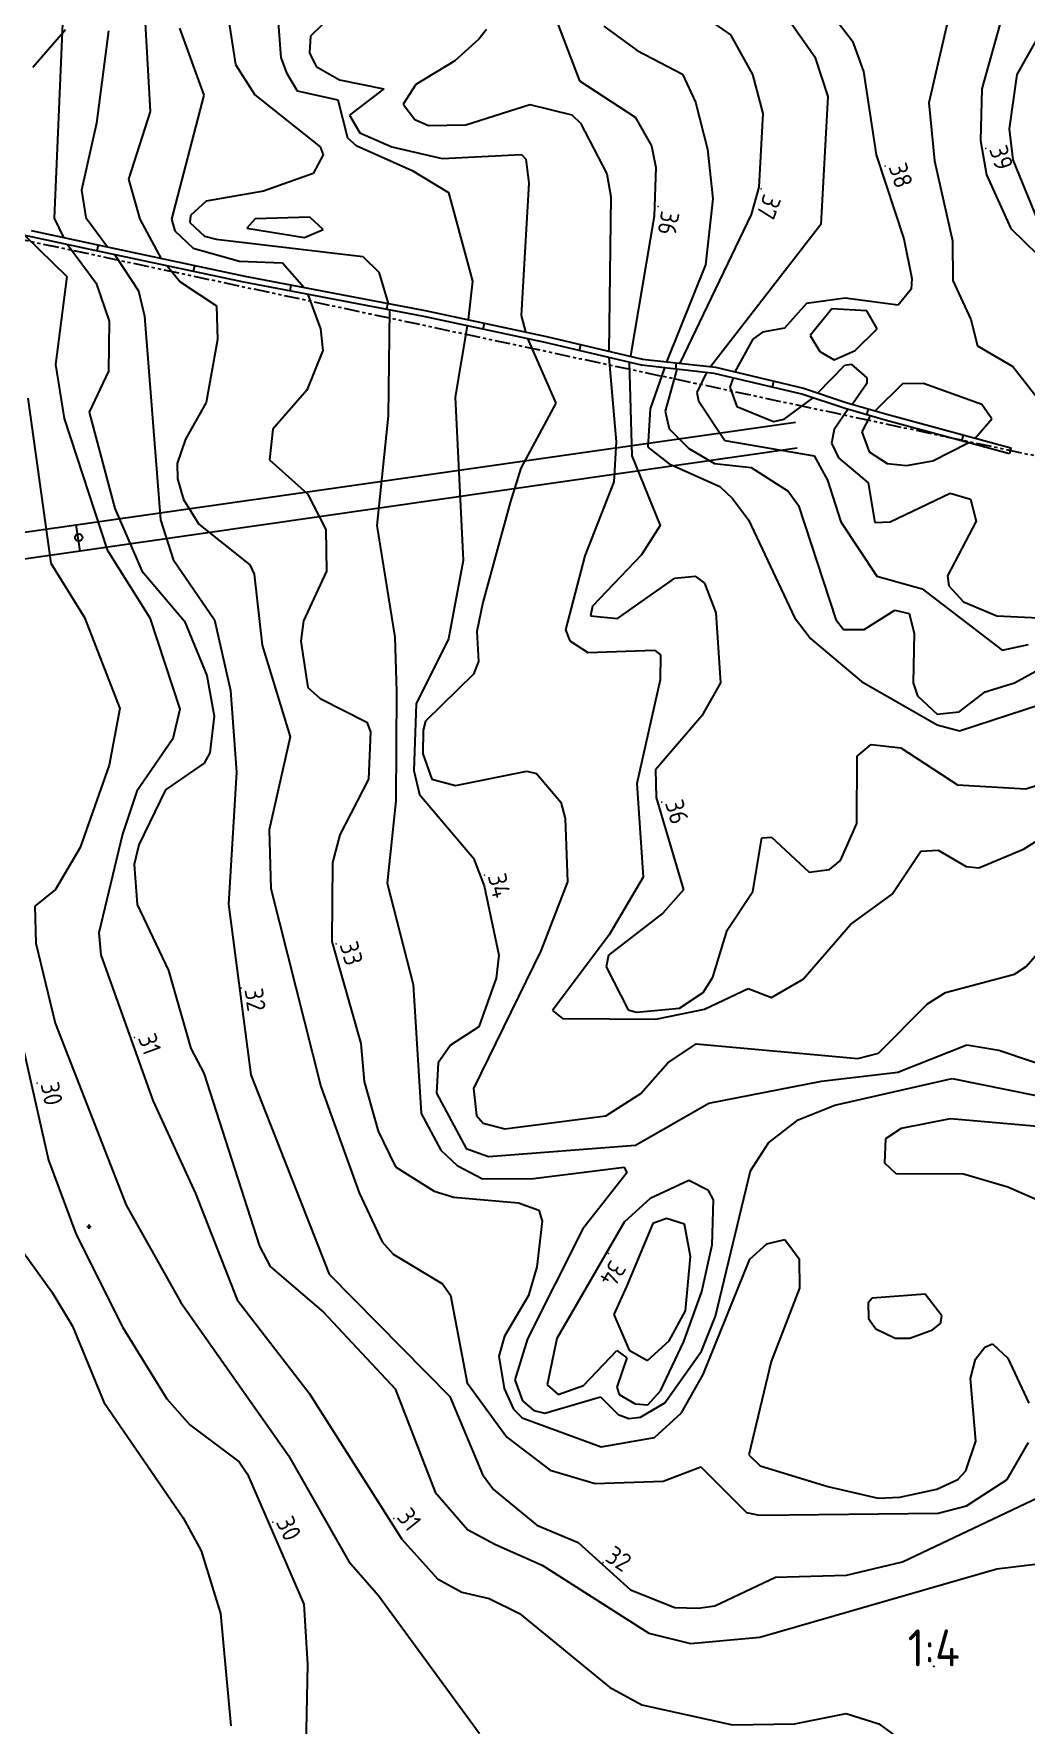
# Model space of a CAD drawing. Header units: metres. Extents: x 139929 to 143267, y 6401995 to 6404511.
# Drawn here: x 140146 to 140226.6, y 6402172.7 to 6402310 of the extents above; entities that cross this region are included whole.
import ezdxf
from ezdxf.enums import TextEntityAlignment as Align

# ---------------------------------------------------------------- set-up
doc = ezdxf.new("R2010")
doc.units = ezdxf.units.M
doc.linetypes.add('PHANTOM', pattern=[2.5, 1.25, -0.25, 0.25, -0.25, 0.25, -0.25])
for name, color, linetype in [('M-BEF-BÄCK', 7, 'Continuous'), ('M-BEF-EL-LUFT', 4, 'ELLEDNING'), ('M-BEF-MUR', 4, 'Continuous'), ('M-BEF-NIVÅKURVA-PRIMÄR-0.5M', 12, 'Continuous'), ('M-BEF-NIVÅKURVA-PRIMÄR-1.0M', 12, 'Continuous'), ('M-BEF-STOLPAR', 4, 'Continuous'), ('M-FASTIGHETSBETECKNING', 3, 'Continuous'), ('M-GR-FASTIGHETSGRÄNS', 3, 'PHANTOM'), ('M-KRYSS-1000', 1, 'Continuous')]:
    doc.layers.add(name, color=color, linetype=linetype)
doc.layers.add('PRI_LED_FUND_ELNÄT', color=255, linetype='Continuous', lineweight=25)
doc.layers.add('PRI_LED_LUFTLED_ELNÄT', color=249, linetype='Continuous', lineweight=18)
doc.styles.add('ISO', font='iso.shx', dxfattribs={"height": 2.5})
doc.linetypes.add('Bäck', pattern='A,5,[107,sma.shx,S=1,R=0,X=0,Y=0],5', length=10)
doc.linetypes.add('ELLEDNING', pattern='A,3,-0.5,["E",Standard,S=0.5,R=0,X=0,Y=-0.25],-0.5', length=4)

# ---------------------------------------------------------------- blocks, each defined once
blk = doc.blocks.new('osynlig cirkel')
blk.add_circle((0, 0), 0.005)
blk = doc.blocks.new('OSYNLIG')
blk.add_blockref('osynlig cirkel', (0, 0))
blk = doc.blocks.new('PRI_L_STAM')
blk.add_circle((0, 0), 0.3)
blk = doc.blocks.new('PLUS')
for p, q in [((-0.18, 0), (0, 0)), ((0, 0), (0, 0.18)), ((0, -0.18), (0, 0)), ((0, 0), (0.18, 0))]:
    blk.add_line(p, q)
blk = doc.blocks.new('PRI_NIVÅ_HÖJDPKT')
at = {"color": 0, "linetype": 'Continuous', "lineweight": -3}
blk.add_circle((183, 184), 0.0005, dxfattribs=at)

msp = doc.modelspace()

# ---------------------------------------------------------------- linework, layer by layer
at = {"layer": 'M-BEF-BÄCK', "lineweight": -3}
msp.add_line((140148.558, 6402310.334), (140145.925, 6402307.275), dxfattribs=at)
at = {"layer": 'M-BEF-BÄCK', "linetype": 'Bäck', "lineweight": -3}
msp.add_line((140148.558, 6402310.334, 31.506), (140145.925, 6402307.275, 31.009), dxfattribs=at)
at = {"layer": 'M-BEF-EL-LUFT', "lineweight": -3}
for p, q in [((140149.444, 6402270.159), (140207.879, 6402278.479)), ((140208.007, 6402276.368), (140149.757, 6402268.007)), ((140104.027, 6402263.767), (140149.444, 6402270.159)), ((140149.757, 6402268.007), (140104.109, 6402261.503))]:
    msp.add_line(p, q, dxfattribs=at)
at = {"layer": 'M-BEF-MUR', "lineweight": -3}
for p, q in [((140150.958, 6402292.426), (140143.769, 6402293.972)), ((140145.776, 6402294.052), (140151.063, 6402292.915)), ((140163.052, 6402289.846), (140150.958, 6402292.426)), ((140151.063, 6402292.915), (140163.151, 6402290.336)), ((140151.149, 6402292.385), (140151.253, 6402292.874)), ((140158.972, 6402290.717), (140159.077, 6402291.206)), ((140166.35, 6402289.22), (140163.052, 6402289.846)), ((140163.151, 6402290.336), (140177.795, 6402287.556)), ((140166.813, 6402289.133), (140166.906, 6402289.624)), ((140177.696, 6402287.066), (140166.35, 6402289.22)), ((140174.673, 6402287.64), (140174.766, 6402288.131)), ((140187.555, 6402284.965), (140177.696, 6402287.066)), ((140177.795, 6402287.556), (140187.665, 6402285.453)), ((140182.511, 6402286.04), (140182.615, 6402286.529)), ((140187.665, 6402285.453), (140195.463, 6402283.612)), ((140195.377, 6402283.119), (140187.555, 6402284.965)), ((140190.322, 6402284.312), (140190.437, 6402284.799)), ((140201.287, 6402282.447), (140195.377, 6402283.119)), ((140195.463, 6402283.612), (140201.373, 6402282.94)), ((140198.165, 6402282.802), (140198.221, 6402283.299)), ((140201.373, 6402282.94), (140208.524, 6402281.254)), ((140208.388, 6402280.772), (140201.287, 6402282.447)), ((140206.015, 6402281.331), (140206.13, 6402281.818)), ((140211.929, 6402279.586), (140208.388, 6402280.772)), ((140208.524, 6402281.254), (140212.077, 6402280.063)), ((140212.077, 6402280.063), (140215.309, 6402279.125)), ((140215.174, 6402278.643), (140211.929, 6402279.586)), ((140213.683, 6402279.076), (140213.823, 6402279.556)), ((140225.258, 6402275.907), (140215.174, 6402278.643)), ((140215.309, 6402279.125), (140225.389, 6402276.389)), ((140221.397, 6402276.954), (140221.528, 6402277.437)), ((140225.389, 6402276.389), (140225.258, 6402275.907))]:
    msp.add_line(p, q, dxfattribs=at)
at = {"layer": 'M-BEF-MUR'}
for p, q in [((140150.958, 6402292.426), (140143.769, 6402293.972)), ((140145.776, 6402294.052), (140151.063, 6402292.915)), ((140163.052, 6402289.846), (140150.958, 6402292.426)), ((140151.063, 6402292.915), (140163.151, 6402290.336)), ((140151.149, 6402292.385), (140151.253, 6402292.874)), ((140158.972, 6402290.717), (140159.077, 6402291.206)), ((140166.35, 6402289.22), (140163.052, 6402289.846)), ((140163.151, 6402290.336), (140177.795, 6402287.556)), ((140166.813, 6402289.133), (140166.906, 6402289.624)), ((140177.696, 6402287.066), (140166.35, 6402289.22)), ((140174.673, 6402287.64), (140174.766, 6402288.131)), ((140187.555, 6402284.965), (140177.696, 6402287.066)), ((140177.795, 6402287.556), (140187.665, 6402285.453)), ((140182.511, 6402286.04), (140182.615, 6402286.529)), ((140187.665, 6402285.453), (140195.463, 6402283.612)), ((140195.377, 6402283.119), (140187.555, 6402284.965)), ((140190.322, 6402284.312), (140190.437, 6402284.799)), ((140201.287, 6402282.447), (140195.377, 6402283.119)), ((140195.463, 6402283.612), (140201.373, 6402282.94)), ((140198.165, 6402282.802), (140198.221, 6402283.299)), ((140201.373, 6402282.94), (140208.524, 6402281.254)), ((140208.388, 6402280.772), (140201.287, 6402282.447)), ((140206.015, 6402281.331), (140206.13, 6402281.818)), ((140211.929, 6402279.586), (140208.388, 6402280.772)), ((140208.524, 6402281.254), (140212.077, 6402280.063)), ((140212.077, 6402280.063), (140215.309, 6402279.125)), ((140215.174, 6402278.643), (140211.929, 6402279.586)), ((140213.683, 6402279.076), (140213.823, 6402279.556)), ((140225.258, 6402275.907), (140215.174, 6402278.643)), ((140215.309, 6402279.125), (140225.389, 6402276.389)), ((140221.397, 6402276.954), (140221.528, 6402277.437)), ((140225.389, 6402276.389), (140225.258, 6402275.907))]:
    msp.add_line(p, q, dxfattribs=at)
at = {"layer": 'M-BEF-NIVÅKURVA-PRIMÄR-0.5M', "linetype": 'Continuous', "lineweight": -3}
for p, q in [((140201.759, 6402319.07, 37.5), (140209.458, 6402308.142, 37.5)), ((140154.938, 6402312.849, 32.5), (140155.445, 6402303.705, 32.5)), ((140170.361, 6402311.66, 34.5), (140168.487, 6402309.825, 34.5)), ((140220.524, 6402312.265, 38.5), (140218.703, 6402304.408, 38.5)), ((140228.989, 6402312.234, 39.5), (140225.869, 6402306.716, 39.5)), ((140148.333, 6402310.856, 31.5), (140147.66, 6402295.043, 31.5)), ((140161.782, 6402311.36, 33.5), (140162.377, 6402307.514, 33.5)), ((140182.776, 6402310.367, 35.5), (140182.15, 6402309.57, 35.5)), ((140192.299, 6402310.637, 36.5), (140195.007, 6402308.675, 36.5)), ((140168.487, 6402309.825, 34.5), (140168.392, 6402308.464, 34.5)), ((140182.15, 6402309.57, 35.5), (140180.202, 6402307.83, 35.5)), ((140162.377, 6402307.514, 33.5), (140163.96, 6402305.07, 33.5)), ((140168.392, 6402308.464, 34.5), (140168.946, 6402307.374, 34.5)), ((140180.202, 6402307.83, 35.5), (140177.024, 6402305.89, 35.5)), ((140195.007, 6402308.675, 36.5), (140198.699, 6402306.753, 36.5)), ((140209.458, 6402308.142, 37.5), (140210.507, 6402304.922, 37.5)), ((140168.946, 6402307.374, 34.5), (140170.841, 6402306.277, 34.5)), ((140170.841, 6402306.277, 34.5), (140174.433, 6402305.54, 34.5)), ((140198.699, 6402306.753, 36.5), (140199.753, 6402304.477, 36.5)), ((140225.869, 6402306.716, 39.5), (140225.23, 6402302.298, 39.5)), ((140163.96, 6402305.07, 33.5), (140169.258, 6402300.836, 33.5)), ((140174.433, 6402305.54, 34.5), (140171.639, 6402303.423, 34.5)), ((140177.024, 6402305.89, 35.5), (140176.006, 6402304.313, 35.5)), ((140210.507, 6402304.922, 37.5), (140209.947, 6402294.537, 37.5)), ((140155.445, 6402303.705, 32.5), (140153.681, 6402298.227, 32.5)), ((140171.639, 6402303.423, 34.5), (140172.479, 6402301.973, 34.5)), ((140176.006, 6402304.313, 35.5), (140176.952, 6402303.058, 35.5)), ((140181.086, 6402302.631, 35.5), (140186.289, 6402304.284, 35.5)), ((140186.289, 6402304.284, 35.5), (140189.712, 6402303.443, 35.5)), ((140189.712, 6402303.443, 35.5), (140190.427, 6402302.773, 35.5)), ((140199.753, 6402304.477, 36.5), (140200.729, 6402300.663, 36.5)), ((140218.703, 6402304.408, 38.5), (140219.165, 6402299.692, 38.5)), ((140172.479, 6402301.973, 34.5), (140175.077, 6402300.844, 34.5)), ((140176.952, 6402303.058, 35.5), (140178.054, 6402302.581, 35.5)), ((140178.054, 6402302.581, 35.5), (140181.086, 6402302.631, 35.5)), ((140190.427, 6402302.773, 35.5), (140192.544, 6402298.655, 35.5)), ((140225.23, 6402302.298, 39.5), (140225.546, 6402299.79, 39.5)), ((140169.258, 6402300.836, 33.5), (140169.493, 6402300.195, 33.5)), ((140175.077, 6402300.844, 34.5), (140179.18, 6402299.897, 34.5)), ((140200.729, 6402300.663, 36.5), (140201.165, 6402296.621, 36.5)), ((140169.493, 6402300.195, 33.5), (140168.702, 6402298.666, 33.5)), ((140179.18, 6402299.897, 34.5), (140185.618, 6402300.216, 34.5)), ((140185.618, 6402300.216, 34.5), (140185.98, 6402299.839, 34.5)), ((140185.98, 6402299.839, 34.5), (140186.213, 6402297.888, 34.5)), ((140219.165, 6402299.692, 38.5), (140220.651, 6402293.216, 38.5)), ((140225.546, 6402299.79, 39.5), (140228.276, 6402293.101, 39.5)), ((140153.681, 6402298.227, 32.5), (140154.608, 6402294.956, 32.5)), ((140168.702, 6402298.666, 33.5), (140164.65, 6402297.249, 33.5)), ((140186.213, 6402297.888, 34.5), (140185.603, 6402287.147, 34.5)), ((140192.544, 6402298.655, 35.5), (140192.882, 6402296.794, 35.5)), ((140160.002, 6402296.441, 33.5), (140158.725, 6402295.254, 33.5)), ((140164.65, 6402297.249, 33.5), (140160.002, 6402296.441, 33.5)), ((140192.882, 6402296.794, 35.5), (140192.729, 6402284.257, 35.5)), ((140201.165, 6402296.621, 36.5), (140200.576, 6402291.252, 36.5)), ((140158.725, 6402295.254, 33.5), (140158.671, 6402294.705, 33.5)), ((140147.66, 6402295.043, 31.5), (140148.42, 6402293.483, 31.5)), ((140154.608, 6402294.956, 32.5), (140156.329, 6402291.792, 32.5)), ((140158.671, 6402294.705, 33.5), (140159.854, 6402293.599, 33.5)), ((140209.947, 6402294.537, 37.5), (140200.973, 6402282.985, 37.5)), ((140148.744, 6402292.902, 31.5), (140151.067, 6402289.759, 31.5)), ((140159.854, 6402293.599, 33.5), (140160.804, 6402293.34, 33.5)), ((140160.804, 6402293.34, 33.5), (140172.719, 6402291.931, 33.5)), ((140220.651, 6402293.216, 38.5), (140220.662, 6402290.001, 38.5)), ((140156.832, 6402291.173, 32.5), (140157.893, 6402289.87, 32.5)), ((140172.719, 6402291.931, 33.5), (140174.036, 6402290.66, 33.5)), ((140200.576, 6402291.252, 36.5), (140197.397, 6402283.392, 36.5)), ((140151.067, 6402289.759, 31.5), (140152.116, 6402286.687, 31.5)), ((140157.893, 6402289.87, 32.5), (140160.852, 6402287.933, 32.5)), ((140174.036, 6402290.66, 33.5), (140174.783, 6402288.128, 33.5)), ((140220.662, 6402290.001, 38.5), (140222.14, 6402286.831, 38.5)), ((140160.852, 6402287.933, 32.5), (140160.933, 6402285.187, 32.5)), ((140174.906, 6402287.595, 33.5), (140174.777, 6402278.999, 33.5)), ((140185.603, 6402287.147, 34.5), (140185.956, 6402285.818, 34.5)), ((140210.84, 6402287.695, 38.5), (140209.083, 6402285.527, 38.5)), ((140213.685, 6402287.524, 38.5), (140210.84, 6402287.695, 38.5)), ((140214.505, 6402286.052, 38.5), (140213.685, 6402287.524, 38.5)), ((140222.14, 6402286.831, 38.5), (140222.68, 6402284.674, 38.5)), ((140152.116, 6402286.687, 31.5), (140152.062, 6402282.638, 31.5)), ((140209.083, 6402285.527, 38.5), (140209.861, 6402284.214, 38.5)), ((140212.739, 6402284.301, 38.5), (140214.505, 6402286.052, 38.5)), ((140160.933, 6402285.187, 32.5), (140159.996, 6402280.083, 32.5)), ((140186.1, 6402285.275, 34.5), (140188.415, 6402280.029, 34.5)), ((140209.861, 6402284.214, 38.5), (140211.025, 6402283.547, 38.5)), ((140211.025, 6402283.547, 38.5), (140212.739, 6402284.301, 38.5)), ((140222.68, 6402284.674, 38.5), (140225.543, 6402282.996, 38.5)), ((140192.716, 6402283.747, 35.5), (140193.324, 6402276.885, 35.5)), ((140197.231, 6402282.908, 36.5), (140196.087, 6402279.564, 36.5)), ((140225.543, 6402282.996, 38.5), (140228.084, 6402279.764, 38.5)), ((140152.062, 6402282.638, 31.5), (140150.495, 6402279.287, 31.5)), ((140200.638, 6402282.521, 37.5), (140199.867, 6402280.888, 37.5)), ((140216.589, 6402281.594, 38.5), (140214.363, 6402279.4, 38.5)), ((140218.273, 6402281.638, 38.5), (140216.589, 6402281.594, 38.5)), ((140223.031, 6402279.929, 38.5), (140218.273, 6402281.638, 38.5)), ((140145.518, 6402280.436, 30.5), (140147.392, 6402267.047, 30.5)), ((140159.996, 6402280.083, 32.5), (140158.313, 6402277.104, 32.5)), ((140188.415, 6402280.029, 34.5), (140185.573, 6402274.746, 34.5)), ((140199.867, 6402280.888, 37.5), (140199.992, 6402280.206, 37.5)), ((140199.992, 6402280.206, 37.5), (140202.139, 6402277.006, 37.5)), ((140150.495, 6402279.287, 31.5), (140152.591, 6402271.48, 31.5)), ((140174.777, 6402278.999, 33.5), (140173.877, 6402270.101, 33.5)), ((140196.087, 6402279.564, 36.5), (140195.877, 6402276.459, 36.5)), ((140213.959, 6402278.996, 38.5), (140213.271, 6402277.696, 38.5)), ((140222.477, 6402277.179, 38.5), (140223.824, 6402278.757, 38.5)), ((140223.824, 6402278.757, 38.5), (140223.031, 6402279.929, 38.5)), ((140213.271, 6402277.696, 38.5), (140213.862, 6402276.068, 38.5)), ((140158.313, 6402277.104, 32.5), (140157.654, 6402275.128, 32.5)), ((140193.324, 6402276.885, 35.5), (140193.11, 6402273.636, 35.5)), ((140195.877, 6402276.459, 36.5), (140197.605, 6402275.1, 36.5)), ((140202.139, 6402277.006, 37.5), (140209.411, 6402275.749, 37.5)), ((140213.862, 6402276.068, 38.5), (140215.334, 6402275.134, 38.5)), ((140219.048, 6402275.339, 38.5), (140221.923, 6402276.812, 38.5)), ((140157.654, 6402275.128, 32.5), (140157.68, 6402273.88, 32.5)), ((140185.573, 6402274.746, 34.5), (140184.712, 6402271.976, 34.5)), ((140197.605, 6402275.1, 36.5), (140201.745, 6402273.254, 36.5)), ((140209.411, 6402275.749, 37.5), (140210.484, 6402273.776, 37.5)), ((140215.334, 6402275.134, 38.5), (140216.906, 6402274.957, 38.5)), ((140216.906, 6402274.957, 38.5), (140219.048, 6402275.339, 38.5)), ((140157.68, 6402273.88, 32.5), (140158.163, 6402272.208, 32.5)), ((140193.11, 6402273.636, 35.5), (140190.779, 6402267.641, 35.5)), ((140201.745, 6402273.254, 36.5), (140202.768, 6402272.277, 36.5)), ((140210.484, 6402273.776, 37.5), (140211.566, 6402270.401, 37.5)), ((140158.163, 6402272.208, 32.5), (140159.417, 6402270.212, 32.5)), ((140184.712, 6402271.976, 34.5), (140182.477, 6402263.84, 34.5)), ((140202.768, 6402272.277, 36.5), (140204.061, 6402270.567, 36.5)), ((140152.591, 6402271.48, 31.5), (140154.762, 6402266.413, 31.5)), ((140204.061, 6402270.567, 36.5), (140207.805, 6402262.632, 36.5)), ((140211.566, 6402270.401, 37.5), (140214.496, 6402265.97, 37.5)), ((140159.417, 6402270.212, 32.5), (140163.538, 6402266.902, 32.5)), ((140173.877, 6402270.101, 33.5), (140175.324, 6402261.033, 33.5)), ((140190.779, 6402267.641, 35.5), (140189.195, 6402261.636, 35.5)), ((140147.392, 6402267.047, 30.5), (140150.124, 6402262.629, 30.5)), ((140154.762, 6402266.413, 31.5), (140158.25, 6402262.33, 31.5)), ((140163.538, 6402266.902, 32.5), (140163.897, 6402266.152, 32.5)), ((140163.897, 6402266.152, 32.5), (140164.548, 6402260.388, 32.5)), ((140214.496, 6402265.97, 37.5), (140218.181, 6402264.941, 37.5)), ((140218.181, 6402264.941, 37.5), (140224.669, 6402259.965, 37.5)), ((140182.477, 6402263.84, 34.5), (140181.99, 6402261.48, 34.5)), ((140150.124, 6402262.629, 30.5), (140152.989, 6402255.233, 30.5)), ((140158.25, 6402262.33, 31.5), (140160.064, 6402257.923, 31.5)), ((140207.805, 6402262.632, 36.5), (140209.088, 6402260.933, 36.5)), ((140175.324, 6402261.033, 33.5), (140175.457, 6402256.611, 33.5)), ((140181.99, 6402261.48, 34.5), (140182.129, 6402259.047, 34.5)), ((140189.195, 6402261.636, 35.5), (140189.556, 6402260.725, 35.5)), ((140189.556, 6402260.725, 35.5), (140191.021, 6402259.793, 35.5)), ((140209.088, 6402260.933, 36.5), (140213.254, 6402257.437, 36.5)), ((140164.548, 6402260.388, 32.5), (140166.837, 6402252.936, 32.5)), ((140191.021, 6402259.793, 35.5), (140196.421, 6402259.971, 35.5)), ((140196.421, 6402259.971, 35.5), (140196.903, 6402259.598, 35.5)), ((140196.903, 6402259.598, 35.5), (140196.895, 6402257.573, 35.5)), ((140224.669, 6402259.965, 37.5), (140226.804, 6402260.421, 37.5)), ((140181.717, 6402258.031, 34.5), (140177.825, 6402254.21, 34.5)), ((140182.129, 6402259.047, 34.5), (140181.717, 6402258.031, 34.5)), ((140160.064, 6402257.923, 31.5), (140160.647, 6402254.613, 31.5)), ((140175.457, 6402256.611, 33.5), (140175.418, 6402247.727, 33.5)), ((140196.895, 6402257.573, 35.5), (140194.992, 6402249.144, 35.5)), ((140213.254, 6402257.437, 36.5), (140219.388, 6402253.915, 36.5)), ((140152.989, 6402255.233, 30.5), (140152.112, 6402250.626, 30.5)), ((140221.216, 6402253.427, 36.5), (140229.169, 6402256.013, 36.5)), ((140160.647, 6402254.613, 31.5), (140160.308, 6402251.629, 31.5)), ((140177.825, 6402254.21, 34.5), (140177.636, 6402253.485, 34.5)), ((140219.388, 6402253.915, 36.5), (140221.216, 6402253.427, 36.5)), ((140166.837, 6402252.936, 32.5), (140165.116, 6402245.38, 32.5)), ((140177.636, 6402253.485, 34.5), (140177.591, 6402251.551, 34.5)), ((140160.308, 6402251.629, 31.5), (140159.848, 6402250.796, 31.5)), ((140177.591, 6402251.551, 34.5), (140178.345, 6402249.505, 34.5)), ((140152.112, 6402250.626, 30.5), (140149.766, 6402243.955, 30.5)), ((140159.848, 6402250.796, 31.5), (140156.691, 6402248.632, 31.5)), ((140180.253, 6402248.986, 34.5), (140186.06, 6402250.136, 34.5)), ((140186.06, 6402250.136, 34.5), (140186.831, 6402249.95, 34.5)), ((140186.831, 6402249.95, 34.5), (140188.827, 6402247.631, 34.5)), ((140156.691, 6402248.632, 31.5), (140154.531, 6402244.162, 31.5)), ((140178.345, 6402249.505, 34.5), (140180.253, 6402248.986, 34.5)), ((140194.992, 6402249.144, 35.5), (140195.5, 6402241.539, 35.5)), ((140175.418, 6402247.727, 33.5), (140174.707, 6402241.066, 33.5)), ((140188.827, 6402247.631, 34.5), (140189.17, 6402246.298, 34.5)), ((140226.396, 6402243.818, 35.5), (140232.736, 6402247.787, 35.5)), ((140189.17, 6402246.298, 34.5), (140189.35, 6402241.165, 34.5)), ((140165.116, 6402245.38, 32.5), (140165.251, 6402240.615, 32.5)), ((140149.766, 6402243.955, 30.5), (140147.755, 6402240.543, 30.5)), ((140154.531, 6402244.162, 31.5), (140154.154, 6402242.579, 31.5)), ((140215.727, 6402240.151, 35.5), (140218.059, 6402243.651, 35.5)), ((140218.059, 6402243.651, 35.5), (140219.467, 6402243.724, 35.5)), ((140219.467, 6402243.724, 35.5), (140221.738, 6402242.418, 35.5)), ((140222.79, 6402242.313, 35.5), (140226.396, 6402243.818, 35.5)), ((140154.154, 6402242.579, 31.5), (140154.394, 6402239.334, 31.5)), ((140195.5, 6402241.539, 35.5), (140192.739, 6402236.849, 35.5)), ((140221.738, 6402242.418, 35.5), (140222.79, 6402242.313, 35.5)), ((140147.755, 6402240.543, 30.5), (140146.067, 6402239.177, 30.5)), ((140165.251, 6402240.615, 32.5), (140169.304, 6402224.55, 32.5)), ((140174.707, 6402241.066, 33.5), (140176.824, 6402232.824, 33.5)), ((140189.35, 6402241.165, 34.5), (140187.179, 6402235.558, 34.5)), ((140212.34, 6402237.691, 35.5), (140215.727, 6402240.151, 35.5)), ((140146.067, 6402239.177, 30.5), (140146.171, 6402236.173, 30.5)), ((140154.394, 6402239.334, 31.5), (140156.93, 6402233.963, 31.5)), ((140208.494, 6402233.259, 35.5), (140212.34, 6402237.691, 35.5)), ((140146.171, 6402236.173, 30.5), (140147.729, 6402229.69, 30.5)), ((140192.739, 6402236.849, 35.5), (140188.145, 6402230.72, 35.5)), ((140226.623, 6402234.284, 34.5), (140229.164, 6402237.212, 34.5)), ((140187.179, 6402235.558, 34.5), (140181.708, 6402224.394, 34.5)), ((140156.93, 6402233.963, 31.5), (140158.744, 6402227.622, 31.5)), ((140205.935, 6402231.77, 35.5), (140208.494, 6402233.259, 35.5)), ((140220.063, 6402232.184, 34.5), (140225.671, 6402233.657, 34.5)), ((140225.671, 6402233.657, 34.5), (140226.623, 6402234.284, 34.5)), ((140176.824, 6402232.824, 33.5), (140177.477, 6402222.347, 33.5)), ((140200.479, 6402230.822, 35.5), (140204.046, 6402232.496, 35.5)), ((140204.046, 6402232.496, 35.5), (140205.935, 6402231.77, 35.5)), ((140218.595, 6402231.27, 34.5), (140220.063, 6402232.184, 34.5)), ((140188.145, 6402230.72, 35.5), (140188.942, 6402230.08, 35.5)), ((140196.523, 6402230.025, 35.5), (140200.479, 6402230.822, 35.5)), ((140214.613, 6402227.239, 34.5), (140218.595, 6402231.27, 34.5)), ((140147.729, 6402229.69, 30.5), (140153.5, 6402214.911, 30.5)), ((140188.942, 6402230.08, 35.5), (140196.523, 6402230.025, 35.5)), ((140197.498, 6402226.478, 34.5), (140199.81, 6402228.004, 34.5)), ((140199.81, 6402228.004, 34.5), (140212.935, 6402226.808, 34.5)), ((140158.744, 6402227.622, 31.5), (140159.804, 6402225.62, 31.5)), ((140195.327, 6402223.977, 34.5), (140197.498, 6402226.478, 34.5)), ((140212.935, 6402226.808, 34.5), (140214.613, 6402227.239, 34.5)), ((140159.804, 6402225.62, 31.5), (140164.341, 6402211.59, 31.5)), ((140211.069, 6402223.036, 33.5), (140220.611, 6402225.198, 33.5)), ((140220.611, 6402225.198, 33.5), (140231.087, 6402223.087, 33.5)), ((140169.304, 6402224.55, 32.5), (140172.424, 6402215.92, 32.5)), ((140181.708, 6402224.394, 34.5), (140181.959, 6402222.178, 34.5)), ((140192.474, 6402222.166, 34.5), (140195.327, 6402223.977, 34.5)), ((140177.477, 6402222.347, 33.5), (140179.053, 6402219.388, 33.5)), ((140208.111, 6402221.845, 33.5), (140211.069, 6402223.036, 33.5)), ((140181.959, 6402222.178, 34.5), (140182.511, 6402221.579, 34.5)), ((140182.511, 6402221.579, 34.5), (140184.253, 6402221.118, 34.5)), ((140184.253, 6402221.118, 34.5), (140192.474, 6402222.166, 34.5)), ((140205.7, 6402219.976, 33.5), (140208.111, 6402221.845, 33.5)), ((140204.229, 6402217.695, 33.5), (140205.7, 6402219.976, 33.5)), ((140179.053, 6402219.388, 33.5), (140180.388, 6402218.132, 33.5)), ((140180.388, 6402218.132, 33.5), (140182.454, 6402217.056, 33.5)), ((140182.454, 6402217.056, 33.5), (140186.608, 6402217.085, 33.5)), ((140186.608, 6402217.085, 33.5), (140193.953, 6402217.989, 33.5)), ((140194.189, 6402217.542, 33.5), (140190.595, 6402212.982, 33.5)), ((140193.953, 6402217.989, 33.5), (140194.189, 6402217.542, 33.5)), ((140201.376, 6402205.901, 33.5), (140204.229, 6402217.695, 33.5)), ((140172.424, 6402215.92, 32.5), (140174.293, 6402211.924, 32.5)), ((140153.5, 6402214.911, 30.5), (140157.939, 6402207.001, 30.5)), ((140190.595, 6402212.982, 33.5), (140186.119, 6402204.061, 33.5)), ((140196.302, 6402213.428, 34.5), (140194.16, 6402208.314, 34.5)), ((140197.402, 6402213.816, 34.5), (140196.302, 6402213.428, 34.5)), ((140198.876, 6402213.365, 34.5), (140197.402, 6402213.816, 34.5)), ((140199.359, 6402210.754, 34.5), (140198.876, 6402213.365, 34.5)), ((140164.341, 6402211.59, 31.5), (140165.199, 6402209.938, 31.5)), ((140174.293, 6402211.924, 32.5), (140175.199, 6402210.933, 32.5)), ((140145.161, 6402211.073, 29.5), (140147.452, 6402207.865, 29.5)), ((140165.199, 6402209.938, 31.5), (140169.522, 6402206.232, 31.5)), ((140175.199, 6402210.933, 32.5), (140179.204, 6402208.518, 32.5)), ((140198.933, 6402206.323, 34.5), (140199.359, 6402210.754, 34.5)), ((140147.452, 6402207.865, 29.5), (140149.138, 6402205.095, 29.5)), ((140179.204, 6402208.518, 32.5), (140179.858, 6402207.599, 32.5)), ((140179.858, 6402207.599, 32.5), (140181.197, 6402200.488, 32.5)), ((140194.16, 6402208.314, 34.5), (140193.128, 6402206.024, 34.5)), ((140157.939, 6402207.001, 30.5), (140166.692, 6402194.575, 30.5)), ((140169.522, 6402206.232, 31.5), (140175.351, 6402199.997, 31.5)), ((140193.128, 6402206.024, 34.5), (140194.379, 6402203.129, 34.5)), ((140197.622, 6402203.903, 34.5), (140198.933, 6402206.323, 34.5)), ((140200.243, 6402203.068, 33.5), (140201.376, 6402205.901, 33.5)), ((140149.138, 6402205.095, 29.5), (140151.673, 6402198.905, 29.5)), ((140186.119, 6402204.061, 33.5), (140185.075, 6402200.724, 33.5)), ((140194.379, 6402203.129, 34.5), (140195.847, 6402202.308, 34.5)), ((140195.847, 6402202.308, 34.5), (140197.622, 6402203.903, 34.5)), ((140197.257, 6402198.867, 33.5), (140200.243, 6402203.068, 33.5)), ((140181.197, 6402200.488, 32.5), (140184.43, 6402196.08, 32.5)), ((140185.075, 6402200.724, 33.5), (140185.702, 6402199.034, 33.5)), ((140175.351, 6402199.997, 31.5), (140178.597, 6402191.596, 31.5)), ((140185.702, 6402199.034, 33.5), (140186.609, 6402198.238, 33.5)), ((140187.512, 6402198.034, 33.5), (140192.027, 6402199.335, 33.5)), ((140192.027, 6402199.335, 33.5), (140193.477, 6402197.904, 33.5)), ((140151.673, 6402198.905, 29.5), (140158.143, 6402189.527, 29.5)), ((140186.609, 6402198.238, 33.5), (140187.512, 6402198.034, 33.5)), ((140193.477, 6402197.904, 33.5), (140194.345, 6402197.599, 33.5)), ((140194.345, 6402197.599, 33.5), (140195.301, 6402197.686, 33.5)), ((140195.301, 6402197.686, 33.5), (140197.257, 6402198.867, 33.5)), ((140184.43, 6402196.08, 32.5), (140187.95, 6402193.407, 32.5)), ((140225.082, 6402192.627, 32.5), (140226.826, 6402195.636, 32.5)), ((140166.692, 6402194.575, 30.5), (140171.589, 6402185.966, 30.5)), ((140197.135, 6402192.507, 32.5), (140200.195, 6402193.67, 32.5)), ((140200.195, 6402193.67, 32.5), (140203.908, 6402189.96, 32.5)), ((140187.95, 6402193.407, 32.5), (140191.618, 6402192.323, 32.5)), ((140191.618, 6402192.323, 32.5), (140197.135, 6402192.507, 32.5)), ((140221.777, 6402190.501, 32.5), (140225.082, 6402192.627, 32.5)), ((140178.597, 6402191.596, 31.5), (140181.223, 6402188.572, 31.5)), ((140158.143, 6402189.527, 29.5), (140159.583, 6402186.85, 29.5)), ((140203.908, 6402189.96, 32.5), (140204.919, 6402189.749, 32.5)), ((140204.919, 6402189.749, 32.5), (140219.474, 6402189.912, 32.5)), ((140219.474, 6402189.912, 32.5), (140221.777, 6402190.501, 32.5)), ((140181.223, 6402188.572, 31.5), (140183.495, 6402187.358, 31.5)), ((140159.583, 6402186.85, 29.5), (140161.177, 6402181.756, 29.5)), ((140183.495, 6402187.358, 31.5), (140187.301, 6402185.669, 31.5)), ((140171.589, 6402185.966, 30.5), (140173.998, 6402183.229, 30.5)), ((140187.301, 6402185.669, 31.5), (140195.966, 6402180.162, 31.5)), ((140204.981, 6402179.826, 31.5), (140224.245, 6402185.38, 31.5)), ((140224.245, 6402185.38, 31.5), (140229.586, 6402186.031, 31.5)), ((140173.998, 6402183.229, 30.5), (140182.217, 6402172.02, 30.5)), ((140161.177, 6402181.756, 29.5), (140162.01, 6402172.635, 29.5)), ((140195.966, 6402180.162, 31.5), (140199.354, 6402179.316, 31.5)), ((140199.354, 6402179.316, 31.5), (140204.981, 6402179.826, 31.5))]:
    msp.add_line(p, q, dxfattribs=at)
at = {"layer": 'M-BEF-NIVÅKURVA-PRIMÄR-1.0M', "linetype": 'Continuous', "lineweight": -3}
for p, q in [((140205.469, 6402318.687, 38), (140212.524, 6402309.427, 38)), ((140185.868, 6402317.825, 36), (140190.346, 6402306.211, 36)), ((140165.59, 6402314.552, 34), (140166.071, 6402308.102, 34)), ((140195.081, 6402315.184, 37), (140202.613, 6402309.931, 37)), ((140152.061, 6402310.261, 32), (140151.1, 6402302.755, 32)), ((140157.842, 6402310.489, 33), (140159.816, 6402305.04, 33)), ((140224.687, 6402311.443, 39), (140223.018, 6402305.547, 39)), ((140202.613, 6402309.931, 37), (140204.388, 6402306.702, 37)), ((140212.524, 6402309.427, 38), (140213.417, 6402306.957, 38)), ((140166.071, 6402308.102, 34), (140166.531, 6402306.841, 34)), ((140166.531, 6402306.841, 34), (140167.405, 6402305.378, 34)), ((140190.346, 6402306.211, 36), (140194.869, 6402303.252, 36)), ((140204.388, 6402306.702, 37), (140205.24, 6402303.546, 37)), ((140213.417, 6402306.957, 38), (140214.439, 6402300.197, 38)), ((140159.816, 6402305.04, 33), (140157.193, 6402294.955, 33)), ((140167.405, 6402305.378, 34), (140170.687, 6402304.655, 34)), ((140223.018, 6402305.547, 39), (140222.919, 6402301.367, 39)), ((140170.687, 6402304.655, 34), (140171.487, 6402301.573, 34)), ((140205.24, 6402303.546, 37), (140204.89, 6402297.576, 37)), ((140151.1, 6402302.755, 32), (140149.875, 6402297.315, 32)), ((140194.869, 6402303.252, 36), (140196.177, 6402300.935, 36)), ((140171.487, 6402301.573, 34), (140172.182, 6402300.939, 34)), ((140172.182, 6402300.939, 34), (140176.737, 6402298.911, 34)), ((140196.177, 6402300.935, 36), (140196.543, 6402299.16, 36)), ((140222.919, 6402301.367, 39), (140223.393, 6402298.556, 39)), ((140214.439, 6402300.197, 38), (140216.672, 6402293.374, 38)), ((140176.737, 6402298.911, 34), (140179.691, 6402297.12, 34)), ((140196.543, 6402299.16, 36), (140196.39, 6402295.208, 36)), ((140223.393, 6402298.556, 39), (140225.387, 6402294.217, 39)), ((140149.875, 6402297.315, 32), (140150.224, 6402295.116, 32)), ((140179.691, 6402297.12, 34), (140181.639, 6402289.937, 34)), ((140204.89, 6402297.576, 37), (140204.267, 6402295.353, 37)), ((140150.224, 6402295.116, 32), (140151.975, 6402292.72, 32)), ((140168.423, 6402295.136, 34), (140163.977, 6402294.994, 34)), ((140169.518, 6402294.127, 34), (140168.423, 6402295.136, 34)), ((140196.39, 6402295.208, 36), (140194.474, 6402283.845, 36)), ((140204.267, 6402295.353, 37), (140198.491, 6402283.268, 37)), ((140157.193, 6402294.955, 33), (140157.449, 6402294.009, 33)), ((140157.449, 6402294.009, 33), (140158.95, 6402292.626, 33)), ((140163.977, 6402294.994, 34), (140163.303, 6402294.237, 34)), ((140163.303, 6402294.237, 34), (140167.991, 6402293.493, 34)), ((140167.991, 6402293.493, 34), (140169.518, 6402294.127, 34)), ((140225.387, 6402294.217, 39), (140232.781, 6402286.983, 39)), ((140145.274, 6402293.649, 31), (140148.682, 6402290.309, 31)), ((140158.95, 6402292.626, 33), (140162.704, 6402291.562, 33)), ((140216.672, 6402293.374, 38), (140217.339, 6402290.161, 38)), ((140152.588, 6402292.078, 32), (140154.498, 6402289.153, 32)), ((140162.704, 6402291.562, 33), (140166.21, 6402291.419, 33)), ((140166.21, 6402291.419, 33), (140167.969, 6402289.422, 33)), ((140148.682, 6402290.309, 31), (140147.751, 6402283.157, 31)), ((140181.639, 6402289.937, 34), (140181.288, 6402286.812, 34)), ((140217.339, 6402290.161, 38), (140217.271, 6402289.292, 38)), ((140154.498, 6402289.153, 32), (140155.001, 6402287.086, 32)), ((140168.272, 6402288.856, 33), (140169.285, 6402286.058, 33)), ((140211.908, 6402288.545, 38), (140208.77, 6402288.118, 38)), ((140216.224, 6402287.977, 38), (140211.908, 6402288.545, 38)), ((140217.271, 6402289.292, 38), (140216.224, 6402287.977, 38)), ((140155.001, 6402287.086, 32), (140156.281, 6402270.565, 32)), ((140208.77, 6402288.118, 38), (140206.978, 6402286.125, 38)), ((140169.285, 6402286.058, 33), (140169.482, 6402284.318, 33)), ((140181.203, 6402286.319, 34), (140180.229, 6402280.522, 34)), ((140205.214, 6402285.792, 38), (140204.41, 6402285.224, 38)), ((140206.978, 6402286.125, 38), (140205.214, 6402285.792, 38)), ((140169.482, 6402284.318, 33), (140168.192, 6402281.097, 33)), ((140204.41, 6402285.224, 38), (140202.962, 6402282.566, 38)), ((140147.751, 6402283.157, 31), (140148.473, 6402278.783, 31)), ((140194.381, 6402283.354, 36), (140194.577, 6402275.761, 36)), ((140198.24, 6402282.793, 37), (140197.289, 6402279.391, 37)), ((140209.694, 6402280.862, 38), (140211.892, 6402283.115, 38)), ((140211.892, 6402283.115, 38), (140212.407, 6402283.189, 38)), ((140212.407, 6402283.189, 38), (140213.668, 6402282.096, 38)), ((140202.807, 6402282.088, 38), (140202.557, 6402281.32, 38)), ((140202.557, 6402281.32, 38), (140203.115, 6402279.751, 38)), ((140213.684, 6402281.621, 38), (140212.509, 6402279.938, 38)), ((140213.668, 6402282.096, 38), (140213.684, 6402281.621, 38)), ((140168.192, 6402281.097, 33), (140165.415, 6402277.927, 33)), ((140180.229, 6402280.522, 34), (140180.887, 6402267.264, 34)), ((140206.96, 6402278.719, 38), (140209.314, 6402280.462, 38)), ((140148.473, 6402278.783, 31), (140151.956, 6402268.133, 31)), ((140197.289, 6402279.391, 37), (140197.615, 6402277.936, 37)), ((140203.115, 6402279.751, 38), (140206.09, 6402278.553, 38)), ((140206.09, 6402278.553, 38), (140206.96, 6402278.719, 38)), ((140212.148, 6402279.521, 38), (140211.019, 6402277.892, 38)), ((140165.415, 6402277.927, 33), (140165.154, 6402275.429, 33)), ((140197.615, 6402277.936, 37), (140199.208, 6402276.349, 37)), ((140211.019, 6402277.892, 38), (140210.819, 6402276.789, 38)), ((140199.208, 6402276.349, 37), (140201.307, 6402275.135, 37)), ((140210.819, 6402276.789, 38), (140211.376, 6402275.598, 38)), ((140165.154, 6402275.429, 33), (140168.246, 6402272.669, 33)), ((140194.577, 6402275.761, 36), (140196.899, 6402270.098, 36)), ((140201.307, 6402275.135, 37), (140204.28, 6402274.805, 37)), ((140204.28, 6402274.805, 37), (140207.285, 6402272.886, 37)), ((140211.376, 6402275.598, 38), (140213.777, 6402273.556, 38)), ((140213.777, 6402273.556, 38), (140214.324, 6402270.349, 38)), ((140168.246, 6402272.669, 33), (140169.716, 6402269.779, 33)), ((140207.285, 6402272.886, 37), (140208.12, 6402271.716, 37)), ((140208.12, 6402271.716, 37), (140211.153, 6402262.475, 37)), ((140215.577, 6402270.382, 38), (140220.456, 6402272.717, 38)), ((140220.456, 6402272.717, 38), (140222.102, 6402272.226, 38)), ((140222.102, 6402272.226, 38), (140222.566, 6402270.45, 38)), ((140156.281, 6402270.565, 32), (140157.315, 6402267.322, 32)), ((140214.324, 6402270.349, 38), (140215.577, 6402270.382, 38)), ((140222.566, 6402270.45, 38), (140220.245, 6402266.022, 38)), ((140169.716, 6402269.779, 33), (140169.766, 6402266.381, 33)), ((140196.899, 6402270.098, 36), (140195.365, 6402267.72, 36)), ((140151.956, 6402268.133, 31), (140155.421, 6402262.592, 31)), ((140195.365, 6402267.72, 36), (140191.383, 6402263.55, 36)), ((140157.315, 6402267.322, 32), (140160.69, 6402262.427, 32)), ((140169.766, 6402266.381, 33), (140167.919, 6402262.345, 33)), ((140180.887, 6402267.264, 34), (140179.695, 6402260.885, 34)), ((140193.432, 6402262.539, 36), (140198.069, 6402265.809, 36)), ((140198.069, 6402265.809, 36), (140199.735, 6402265.985, 36)), ((140199.735, 6402265.985, 36), (140200.482, 6402265.425, 36)), ((140200.482, 6402265.425, 36), (140201.418, 6402263.002, 36)), ((140220.245, 6402266.022, 38), (140220.329, 6402265.203, 38)), ((140220.329, 6402265.203, 38), (140221.536, 6402263.886, 38)), ((140191.383, 6402263.55, 36), (140191.235, 6402262.762, 36)), ((140221.536, 6402263.886, 38), (140224.253, 6402262.767, 38)), ((140155.421, 6402262.592, 31), (140157.848, 6402255.178, 31)), ((140160.69, 6402262.427, 32), (140161.964, 6402256.695, 32)), ((140167.919, 6402262.345, 33), (140167.682, 6402260.693, 33)), ((140191.235, 6402262.762, 36), (140193.432, 6402262.539, 36)), ((140201.418, 6402263.002, 36), (140201.795, 6402257.331, 36)), ((140211.153, 6402262.475, 37), (140211.77, 6402261.657, 37)), ((140213.475, 6402261.65, 37), (140215.966, 6402263.23, 37)), ((140215.966, 6402263.23, 37), (140217.131, 6402262.949, 37)), ((140217.131, 6402262.949, 37), (140217.516, 6402261.351, 37)), ((140224.253, 6402262.767, 38), (140228.756, 6402262.548, 38)), ((140179.695, 6402260.885, 34), (140177.053, 6402255.629, 34)), ((140211.77, 6402261.657, 37), (140213.475, 6402261.65, 37)), ((140217.516, 6402261.351, 37), (140217.433, 6402257.325, 37)), ((140167.682, 6402260.693, 33), (140168.26, 6402256.938, 33)), ((140225.684, 6402257.316, 37), (140229.326, 6402259.327, 37)), ((140161.964, 6402256.695, 32), (140162.477, 6402250.068, 32)), ((140168.26, 6402256.938, 33), (140169.262, 6402256.048, 33)), ((140201.795, 6402257.331, 36), (140200.278, 6402254.644, 36)), ((140217.433, 6402257.325, 37), (140217.794, 6402256.271, 37)), ((140223.29, 6402256.583, 37), (140225.684, 6402257.316, 37)), ((140169.262, 6402256.048, 33), (140173.06, 6402254.13, 33)), ((140177.053, 6402255.629, 34), (140176.862, 6402250.207, 34)), ((140217.794, 6402256.271, 37), (140219.395, 6402254.787, 37)), ((140221.175, 6402254.956, 37), (140223.29, 6402256.583, 37)), ((140157.848, 6402255.178, 31), (140157.299, 6402252.784, 31)), ((140173.06, 6402254.13, 33), (140173.356, 6402253.333, 33)), ((140200.278, 6402254.644, 36), (140196.514, 6402250.253, 36)), ((140219.395, 6402254.787, 37), (140221.175, 6402254.956, 37)), ((140157.299, 6402252.784, 31), (140154.369, 6402248.524, 31)), ((140173.356, 6402253.333, 33), (140173.187, 6402249.506, 33)), ((140212.862, 6402245.91, 36), (140212.89, 6402251.373, 36)), ((140212.89, 6402251.373, 36), (140214.032, 6402252.303, 36)), ((140214.032, 6402252.303, 36), (140216.434, 6402252.044, 36)), ((140216.434, 6402252.044, 36), (140221.048, 6402249.052, 36)), ((140162.477, 6402250.068, 32), (140161.813, 6402239.362, 32)), ((140176.862, 6402250.207, 34), (140177.345, 6402248.255, 34)), ((140196.514, 6402250.253, 36), (140196.574, 6402248.017, 36)), ((140154.369, 6402248.524, 31), (140153.201, 6402245.046, 31)), ((140173.187, 6402249.506, 33), (140170.859, 6402244.992, 33)), ((140221.048, 6402249.052, 36), (140226.607, 6402248.707, 36)), ((140226.607, 6402248.707, 36), (140228.704, 6402249.395, 36)), ((140177.345, 6402248.255, 34), (140181.721, 6402243.092, 34)), ((140196.574, 6402248.017, 36), (140198.77, 6402240.512, 36)), ((140211.526, 6402242.907, 36), (140212.862, 6402245.91, 36)), ((140153.201, 6402245.046, 31), (140151.281, 6402237.023, 31)), ((140170.859, 6402244.992, 33), (140170.274, 6402242.741, 33)), ((140204.406, 6402240.39, 36), (140205.155, 6402244.734, 36)), ((140205.155, 6402244.734, 36), (140205.945, 6402244.794, 36)), ((140205.945, 6402244.794, 36), (140208.993, 6402241.944, 36)), ((140181.721, 6402243.092, 34), (140182.591, 6402240.828, 34)), ((140210.642, 6402242.157, 36), (140211.526, 6402242.907, 36)), ((140170.274, 6402242.741, 33), (140170.211, 6402236.306, 33)), ((140208.993, 6402241.944, 36), (140210.642, 6402242.157, 36)), ((140182.591, 6402240.828, 34), (140183.769, 6402235.199, 34)), ((140198.77, 6402240.512, 36), (140197.092, 6402238.616, 36)), ((140202.327, 6402237.231, 36), (140204.406, 6402240.39, 36)), ((140161.813, 6402239.362, 32), (140163.636, 6402225.493, 32)), ((140197.092, 6402238.616, 36), (140192.691, 6402235.209, 36)), ((140151.281, 6402237.023, 31), (140151.436, 6402235.249, 31)), ((140170.211, 6402236.306, 33), (140172.571, 6402228.046, 33)), ((140201.178, 6402233.415, 36), (140202.327, 6402237.231, 36)), ((140151.436, 6402235.249, 31), (140155.663, 6402223.4, 31)), ((140183.769, 6402235.199, 34), (140183.569, 6402233.341, 34)), ((140192.691, 6402235.209, 36), (140192.511, 6402234.26, 36)), ((140143.835, 6402233.414, 30), (140147.181, 6402218.571, 30)), ((140183.569, 6402233.341, 34), (140182.159, 6402229.4, 34)), ((140192.511, 6402234.26, 36), (140194.289, 6402230.759, 36)), ((140200.391, 6402232.188, 36), (140201.178, 6402233.415, 36)), ((140198.461, 6402230.912, 36), (140200.391, 6402232.188, 36)), ((140194.289, 6402230.759, 36), (140194.963, 6402230.571, 36)), ((140194.963, 6402230.571, 36), (140198.461, 6402230.912, 36)), ((140182.159, 6402229.4, 34), (140179.863, 6402227.898, 34)), ((140172.571, 6402228.046, 33), (140172.834, 6402224.956, 33)), ((140179.863, 6402227.898, 34), (140178.848, 6402226.457, 34)), ((140216.195, 6402225.709, 34), (140221.801, 6402227.921, 34)), ((140221.801, 6402227.921, 34), (140224.39, 6402227.505, 34)), ((140178.848, 6402226.457, 34), (140178.725, 6402223.993, 34)), ((140224.39, 6402227.505, 34), (140230.291, 6402225.515, 34)), ((140163.636, 6402225.493, 32), (140169.999, 6402209.309, 32)), ((140209.996, 6402224.97, 34), (140216.195, 6402225.709, 34)), ((140172.834, 6402224.956, 33), (140173.971, 6402220.906, 33)), ((140178.725, 6402223.993, 34), (140181.125, 6402219.508, 34)), ((140200.846, 6402223.196, 34), (140209.996, 6402224.97, 34)), ((140155.663, 6402223.4, 31), (140159.136, 6402215.867, 31)), ((140194.88, 6402219.776, 34), (140200.846, 6402223.196, 34)), ((140173.971, 6402220.906, 33), (140175.389, 6402218.022, 33)), ((140215.234, 6402220.311, 33), (140216.489, 6402221.166, 33)), ((140216.489, 6402221.166, 33), (140220.474, 6402221.936, 33)), ((140220.474, 6402221.936, 33), (140233.455, 6402220.827, 33)), ((140182.947, 6402218.868, 34), (140194.88, 6402219.776, 34)), ((140215.142, 6402218.326, 33), (140215.234, 6402220.311, 33)), ((140147.181, 6402218.571, 30), (140149.433, 6402212.526, 30)), ((140181.125, 6402219.508, 34), (140182.947, 6402218.868, 34)), ((140216.07, 6402217.468, 33), (140215.142, 6402218.326, 33)), ((140175.389, 6402218.022, 33), (140178.515, 6402216.046, 33)), ((140199.208, 6402216.907, 34), (140196.072, 6402215.439, 34)), ((140200.811, 6402216.091, 34), (140199.208, 6402216.907, 34)), ((140221.527, 6402217.423, 33), (140216.07, 6402217.468, 33)), ((140225.132, 6402216.367, 33), (140221.527, 6402217.423, 33)), ((140159.136, 6402215.867, 31), (140162.528, 6402207.224, 31)), ((140178.515, 6402216.046, 33), (140180.132, 6402215.555, 33)), ((140180.132, 6402215.555, 33), (140185.364, 6402215.097, 33)), ((140196.072, 6402215.439, 34), (140193.95, 6402213.533, 34)), ((140201.232, 6402215.334, 34), (140200.811, 6402216.091, 34)), ((140231.23, 6402213.713, 33), (140225.132, 6402216.367, 33)), ((140185.364, 6402215.097, 33), (140187.036, 6402214.503, 33)), ((140187.036, 6402214.503, 33), (140187.289, 6402213.61, 33)), ((140201.104, 6402211.696, 34), (140201.232, 6402215.334, 34)), ((140187.289, 6402213.61, 33), (140186.863, 6402209.893, 33)), ((140193.95, 6402213.533, 34), (140188.497, 6402204.097, 34)), ((140149.433, 6402212.526, 30), (140153.226, 6402204.98, 30)), ((140200.276, 6402207.891, 34), (140201.104, 6402211.696, 34)), ((140204.182, 6402210.513, 33), (140205.563, 6402211.771, 33)), ((140205.563, 6402211.771, 33), (140207.007, 6402212.127, 33)), ((140207.007, 6402212.127, 33), (140208.193, 6402210.556, 33)), ((140200.383, 6402201.155, 33), (140204.182, 6402210.513, 33)), ((140208.193, 6402210.556, 33), (140208.217, 6402208.164, 33)), ((140169.999, 6402209.309, 32), (140179.81, 6402199.378, 32)), ((140186.863, 6402209.893, 33), (140186.2, 6402207.574, 33)), ((140162.528, 6402207.224, 31), (140168.362, 6402199.646, 31)), ((140186.2, 6402207.574, 33), (140184.242, 6402204.265, 33)), ((140198.804, 6402203.83, 34), (140200.276, 6402207.891, 34)), ((140208.217, 6402208.164, 33), (140205.901, 6402202.207, 33)), ((140214.114, 6402207.37, 34), (140213.777, 6402206.983, 34)), ((140218.429, 6402207.683, 34), (140214.114, 6402207.37, 34)), ((140219.784, 6402205.929, 34), (140218.429, 6402207.683, 34)), ((140213.777, 6402206.983, 34), (140213.802, 6402205.713, 34)), ((140219.673, 6402205.307, 34), (140219.784, 6402205.929, 34)), ((140153.226, 6402204.98, 30), (140156.802, 6402199.191, 30)), ((140213.802, 6402205.713, 34), (140214.422, 6402204.864, 34)), ((140214.422, 6402204.864, 34), (140215.991, 6402204.118, 34)), ((140217.171, 6402204.122, 34), (140219.021, 6402204.786, 34)), ((140219.021, 6402204.786, 34), (140219.673, 6402205.307, 34)), ((140184.242, 6402204.265, 33), (140183.776, 6402202.66, 33)), ((140188.497, 6402204.097, 34), (140187.696, 6402200.324, 34)), ((140190.655, 6402200.255, 34), (140193.375, 6402203.102, 34)), ((140193.375, 6402203.102, 34), (140194.188, 6402202.517, 34)), ((140196.908, 6402199.835, 34), (140198.804, 6402203.83, 34)), ((140215.991, 6402204.118, 34), (140217.171, 6402204.122, 34)), ((140222.499, 6402202.412, 33), (140223.269, 6402203.375, 33)), ((140223.269, 6402203.375, 33), (140223.888, 6402203.653, 33)), ((140223.888, 6402203.653, 33), (140225.146, 6402202.481, 33)), ((140183.776, 6402202.66, 33), (140184.204, 6402200.014, 33)), ((140194.188, 6402202.517, 34), (140193.379, 6402200.129, 34)), ((140205.901, 6402202.207, 33), (140204.081, 6402194.631, 33)), ((140222.107, 6402200.846, 33), (140222.499, 6402202.412, 33)), ((140225.146, 6402202.481, 33), (140226.827, 6402198.824, 33)), ((140187.696, 6402200.324, 34), (140188.609, 6402199.548, 34)), ((140198.614, 6402198.051, 33), (140200.383, 6402201.155, 33)), ((140222.541, 6402195.746, 33), (140222.107, 6402200.846, 33)), ((140156.802, 6402199.191, 30), (140158.674, 6402197.078, 30)), ((140168.362, 6402199.646, 31), (140175.887, 6402187.782, 31)), ((140179.81, 6402199.378, 32), (140182.444, 6402193.051, 32)), ((140184.204, 6402200.014, 33), (140184.976, 6402198.34, 33)), ((140188.609, 6402199.548, 34), (140190.655, 6402200.255, 34)), ((140193.379, 6402200.129, 34), (140193.568, 6402199.55, 34)), ((140193.568, 6402199.55, 34), (140194.858, 6402198.768, 34)), ((140195.882, 6402198.69, 34), (140196.908, 6402199.835, 34)), ((140184.976, 6402198.34, 33), (140185.682, 6402197.64, 33)), ((140185.682, 6402197.64, 33), (140192.101, 6402195.297, 33)), ((140194.858, 6402198.768, 34), (140195.882, 6402198.69, 34)), ((140196.424, 6402196.043, 33), (140198.614, 6402198.051, 33)), ((140158.674, 6402197.078, 30), (140162.694, 6402194.081, 30)), ((140192.101, 6402195.297, 33), (140196.424, 6402196.043, 33)), ((140221.735, 6402193.33, 33), (140222.541, 6402195.746, 33)), ((140162.694, 6402194.081, 30), (140163.358, 6402193.076, 30)), ((140204.081, 6402194.631, 33), (140205.014, 6402193.741, 33)), ((140205.014, 6402193.741, 33), (140210.504, 6402192.055, 33)), ((140163.358, 6402193.076, 30), (140167.948, 6402182.512, 30)), ((140182.444, 6402193.051, 32), (140183.35, 6402191.815, 32)), ((140210.504, 6402192.055, 33), (140214.597, 6402191.116, 33)), ((140216.564, 6402185.951, 32), (140230.175, 6402192.389, 32)), ((140219.376, 6402191.848, 33), (140221.084, 6402192.623, 33)), ((140221.084, 6402192.623, 33), (140221.735, 6402193.33, 33)), ((140183.35, 6402191.815, 32), (140186.859, 6402188.931, 32)), ((140214.597, 6402191.116, 33), (140216.358, 6402191.202, 33)), ((140216.358, 6402191.202, 33), (140219.376, 6402191.848, 33)), ((140186.859, 6402188.931, 32), (140190.228, 6402187.508, 32)), ((140175.887, 6402187.782, 31), (140178.805, 6402184.569, 31)), ((140190.228, 6402187.508, 32), (140194.487, 6402183.666, 32)), ((140212.027, 6402184.868, 32), (140216.564, 6402185.951, 32)), ((140178.805, 6402184.569, 31), (140180.768, 6402183.495, 31)), ((140201.341, 6402182.366, 32), (140206.254, 6402184.698, 32)), ((140206.254, 6402184.698, 32), (140212.027, 6402184.868, 32)), ((140167.948, 6402182.512, 30), (140168.233, 6402177.62, 30)), ((140180.768, 6402183.495, 31), (140183.006, 6402182.973, 31)), ((140183.006, 6402182.973, 31), (140185.448, 6402181.761, 31)), ((140194.487, 6402183.666, 32), (140198.073, 6402182.256, 32)), ((140185.448, 6402181.761, 31), (140192.76, 6402175.777, 31)), ((140198.073, 6402182.256, 32), (140199.983, 6402182.176, 32)), ((140199.983, 6402182.176, 32), (140201.341, 6402182.366, 32)), ((140168.233, 6402177.62, 30), (140168.012, 6402165.74, 30)), ((140192.76, 6402175.777, 31), (140195.409, 6402174.331, 31)), ((140195.409, 6402174.331, 31), (140202.769, 6402172.714, 31)), ((140207.793, 6402172.79, 31), (140211.996, 6402173.635, 31)), ((140211.996, 6402173.635, 31), (140214.664, 6402172.797, 31)), ((140202.769, 6402172.714, 31), (140207.793, 6402172.79, 31)), ((140214.664, 6402172.797, 31), (140218.375, 6402170.087, 31))]:
    msp.add_line(p, q, dxfattribs=at)
at = {"layer": 'M-BEF-STOLPAR', "lineweight": -3}
msp.add_line((140149.757, 6402268.007), (140149.444, 6402270.159), dxfattribs=at)
at = {"layer": 'M-GR-FASTIGHETSGRÄNS'}
msp.add_line((140132.099, 6402296.078), (140228.421, 6402275.537), dxfattribs=at)
msp.add_line((140132.099, 6402296.078), (140228.421, 6402275.537), dxfattribs=at)
at = {"layer": 'PRI_LED_FUND_ELNÄT', "lineweight": -3}
msp.add_line((140149.757, 6402268.007), (140149.444, 6402270.159), dxfattribs=at)
at = {"layer": 'PRI_LED_LUFTLED_ELNÄT', "lineweight": -3}
for p, q in [((140149.444, 6402270.159), (140207.879, 6402278.479)), ((140208.007, 6402276.368), (140149.757, 6402268.007)), ((140104.027, 6402263.767), (140149.444, 6402270.159)), ((140149.757, 6402268.007), (140104.109, 6402261.503))]:
    msp.add_line(p, q, dxfattribs=at)

# ---------------------------------------------------------------- block references
at = {"layer": 'M-BEF-NIVÅKURVA-PRIMÄR-1.0M', "color": 1, "linetype": 'Continuous', "lineweight": -3, "xscale": 0.001, "yscale": 0.001, "zscale": 0.001}
for p in [(140223.163, 6402300.519, 39), (140214.992, 6402299.086, 38), (140204.903, 6402297.251, 37), (140196.545, 6402295.8, 36), (140196.827, 6402247.445, 36), (140182.426, 6402241.531, 34), (140170.387, 6402235.943, 33), (140162.659, 6402232.339, 32), (140154.007, 6402228.342, 31), (140146.087, 6402224.645, 30), (140192.517, 6402210.794, 34), (140175.063, 6402189.286, 31), (140165.224, 6402188.997, 30), (140192.081, 6402185.708, 32)]:
    msp.add_blockref('PRI_NIVÅ_HÖJDPKT', p, dxfattribs=at)
at = {"layer": 'M-BEF-STOLPAR', "lineweight": -3}
msp.add_blockref('PRI_L_STAM', (140149.643, 6402269.124), dxfattribs=at)
msp.add_blockref('PRI_L_STAM', (140149.643, 6402269.124), dxfattribs=at)
at = {"layer": 'M-FASTIGHETSBETECKNING', "lineweight": -3}
msp.add_blockref('OSYNLIG', (140219.121, 6402177.463), dxfattribs=at)
at = {"layer": 'M-KRYSS-1000', "ltscale": 0.8}
msp.add_blockref('PLUS', (140150.484, 6402213.169), dxfattribs=at)

# ---------------------------------------------------------------- texts
at = {"layer": 'M-BEF-NIVÅKURVA-PRIMÄR-1.0M', "style": 'ISO'}
for s, rotation, p in [('39', 287.811, (140223.163, 6402300.519)), ('38', 287.98201, (140214.992, 6402299.086)), ('37', 250.10999, (140204.903, 6402297.251)), ('36', 260.07301, (140196.545, 6402295.8)), ('36', 286.09201, (140196.827, 6402247.445)), ('34', 283.45501, (140182.426, 6402241.531)), ('33', 286.029, (140170.387, 6402235.943)), ('32', 278.41502, (140162.659, 6402232.339)), ('31', 290.214, (140154.007, 6402228.342)), ('30', 281.619, (140146.087, 6402224.645)), ('34', 238.878, (140192.517, 6402210.794)), ('30', 295.425, (140165.224, 6402188.997)), ('31', 308.49301, (140175.063, 6402189.286)), ('32', 326.94299, (140192.081, 6402185.708))]:
    msp.add_text(s, height=1.5, rotation=rotation, dxfattribs=at).set_placement(p, align=Align.BOTTOM_LEFT)
at = {"layer": 'M-FASTIGHETSBETECKNING', "lineweight": -3, "style": 'ISO'}
msp.add_text('1:4', height=3, dxfattribs=at).set_placement((140219.121, 6402177.463), align=Align.CENTER)

doc.saveas('drawing.dxf')
